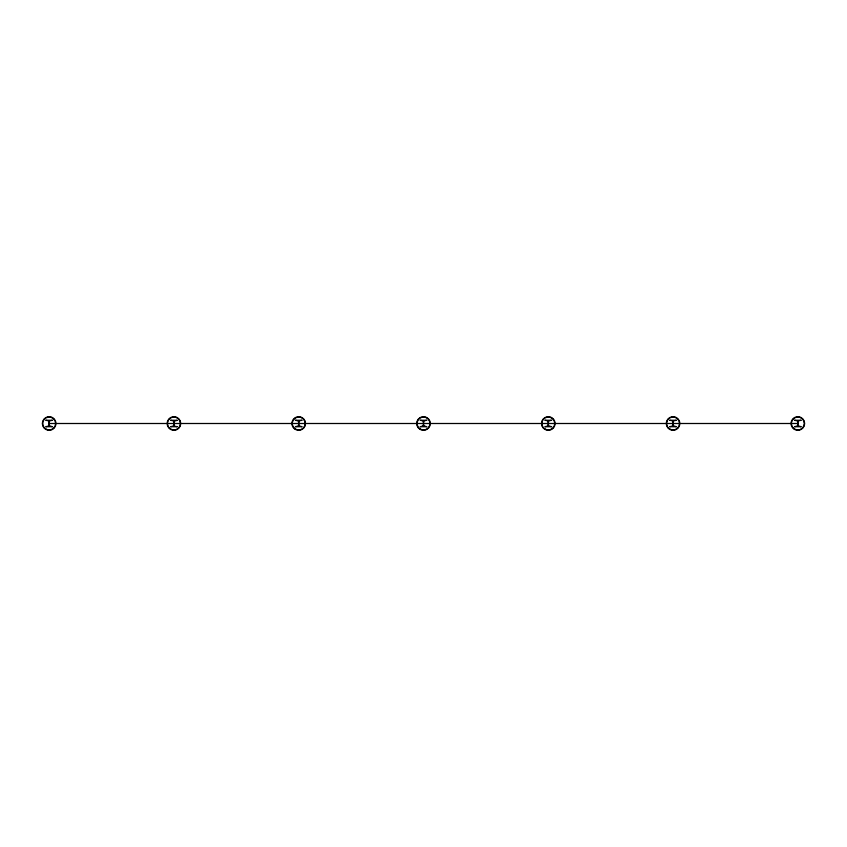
<?xml version="1.0" encoding="UTF-8"?>
<svg xmlns="http://www.w3.org/2000/svg" width="847" height="847" viewBox="0 0 847 847"><rect width="100%" height="100%" fill="white"/><g stroke="black" fill="none" stroke-linecap="round" stroke-linejoin="round"><path stroke-width="1.27" d="M48.491 426.39L49.031 425.893L45.749 426.729L52.556 426.729L49.264 425.776L49.359 420.906L52.556 420.271L45.749 420.271L48.946 420.885L49.041 425.776M173.275 426.39L173.815 425.893L170.533 426.729L177.341 426.729L174.133 426.094L174.048 421.224L177.341 420.271L170.533 420.271L173.751 420.927L173.826 425.776M298.059 426.39L298.599 425.893L295.317 426.729L302.125 426.729L298.832 425.776L298.917 420.906L302.125 420.271L295.317 420.271L298.536 420.927L298.61 425.776M422.897 426.38L423.384 425.893L420.101 426.729L426.899 426.729L423.606 425.776L423.701 420.906L426.899 420.271L420.101 420.271L423.288 420.885L423.394 425.776M547.554 426.39L548.157 425.893L544.875 426.729L551.683 426.729L548.39 425.776L548.475 420.906L551.683 420.271L544.875 420.271L548.073 420.885L548.168 425.776M672.338 426.39L672.942 425.893L669.659 426.729L676.467 426.729L673.174 425.776L673.259 420.906L676.467 420.271L669.659 420.271L672.857 420.885L672.952 425.776M797.122 426.39L797.726 425.893L794.444 426.729L801.251 426.729L797.959 425.776L798.043 420.906L801.251 420.271L794.444 420.271L797.63 420.885L797.736 425.776M49.264 421.192L49.878 420.61M174.048 421.192L174.662 420.61M298.832 421.192L299.446 420.61M423.616 421.192L424.22 420.61M548.39 421.192L549.004 420.61M673.174 421.192L673.788 420.61M797.959 421.192L798.562 420.61M49.158 423.5L797.842 423.5M798.541 426.39L797.959 425.808M548.972 426.39L548.39 425.808M673.736 426.39L673.174 425.808M424.167 426.39L423.616 425.808M299.446 426.39L298.832 425.808M174.662 426.39L174.048 425.808M49.878 426.39L49.264 425.808M797.122 420.61L797.736 421.224M672.338 420.61L672.952 421.224M547.554 420.61L548.168 421.224M298.059 420.61L298.61 421.224M173.275 420.61L173.826 421.224M48.491 420.61L49.041 421.224M422.897 420.62L423.394 421.224M794.613 429.101A6.469 6.469 0 0 0 804.311 423.5A6.469 6.469 0 0 0 794.613 417.899A6.469 6.469 0 0 0 794.613 429.101M794.444 429.397A6.808 6.808 0 0 0 804.65 423.5A6.808 6.808 0 0 0 794.444 417.603A6.808 6.808 0 0 0 794.444 429.397M669.829 429.101A6.469 6.469 0 0 0 679.527 423.5A6.469 6.469 0 0 0 669.829 417.899A6.469 6.469 0 0 0 669.829 429.101M669.659 429.397A6.808 6.808 0 0 0 679.866 423.5A6.808 6.808 0 0 0 669.659 417.603A6.808 6.808 0 0 0 669.659 429.397M545.044 429.101A6.469 6.469 0 0 0 554.743 423.5A6.469 6.469 0 0 0 545.044 417.899A6.469 6.469 0 0 0 545.044 429.101M544.875 429.397A6.808 6.808 0 0 0 555.092 423.5A6.808 6.808 0 0 0 544.875 417.603A6.808 6.808 0 0 0 544.875 429.397M420.271 429.101A6.469 6.469 0 0 0 429.969 423.5A6.469 6.469 0 0 0 420.271 417.899A6.469 6.469 0 0 0 420.271 429.101M420.101 429.397A6.808 6.808 0 0 0 430.308 423.5A6.808 6.808 0 0 0 420.101 417.603A6.808 6.808 0 0 0 420.101 429.397M295.487 429.101A6.469 6.469 0 0 0 305.185 423.5A6.469 6.469 0 0 0 295.487 417.899A6.469 6.469 0 0 0 295.487 429.101M295.317 429.397A6.808 6.808 0 0 0 305.523 423.5A6.808 6.808 0 0 0 295.317 417.603A6.808 6.808 0 0 0 295.317 429.397M170.702 429.101A6.469 6.469 0 0 0 180.4 423.5A6.469 6.469 0 0 0 170.702 417.899A6.469 6.469 0 0 0 170.702 429.101M170.533 429.397A6.808 6.808 0 0 0 180.739 423.5A6.808 6.808 0 0 0 170.533 417.603A6.808 6.808 0 0 0 170.533 429.397M45.918 429.101A6.469 6.469 0 0 0 55.627 423.5A6.469 6.469 0 0 0 45.918 417.899A6.469 6.469 0 0 0 45.918 429.101M45.749 429.397A6.808 6.808 0 0 0 55.966 423.5A6.808 6.808 0 0 0 45.749 417.603A6.808 6.808 0 0 0 45.749 429.397"/></g></svg>
